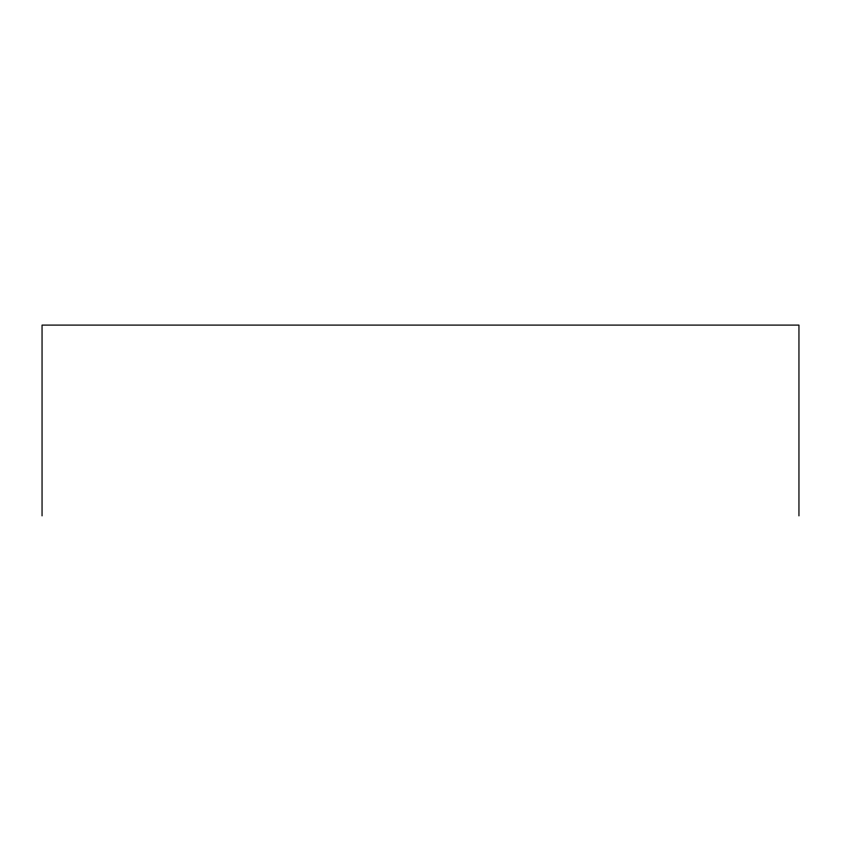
<?xml version="1.0" encoding="UTF-8"?>
<svg xmlns="http://www.w3.org/2000/svg" width="841" height="841" viewBox="0 0 841 841"><rect width="100%" height="100%" fill="white"/><g stroke="black" fill="none" stroke-linecap="round" stroke-linejoin="round"><path stroke-width="1.26" d="M798.95 515.901L798.95 325.099L42.05 325.099L42.05 515.901"/></g></svg>
